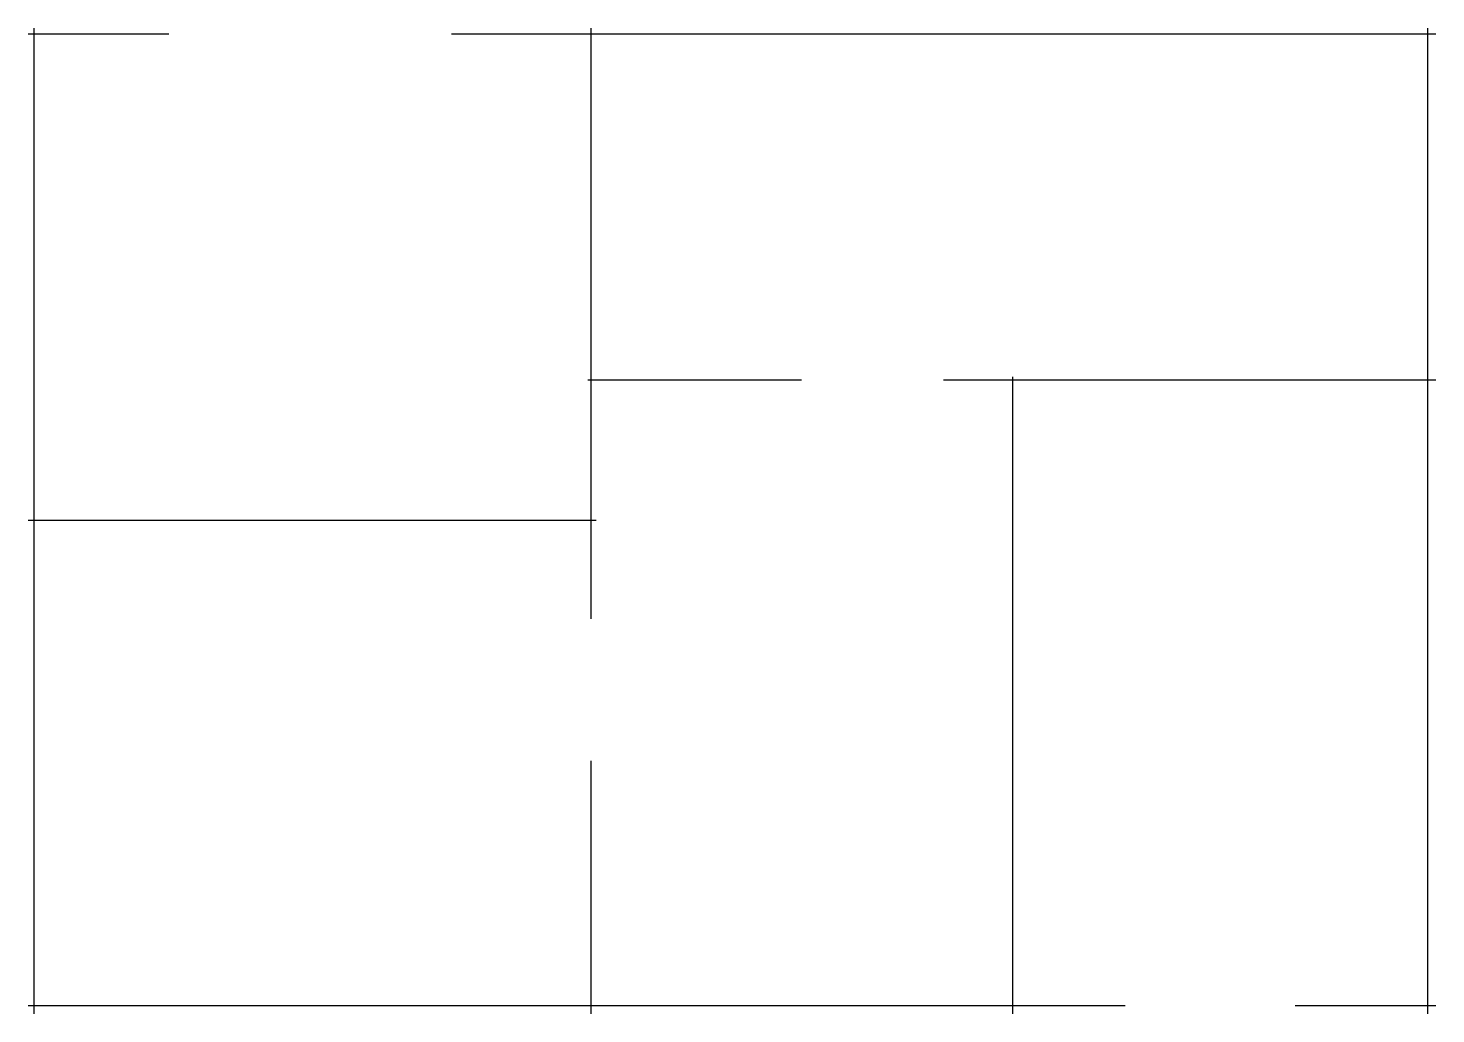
# Model space of a CAD drawing. Header units: metres. Extents: x 1020 to 11030, y 970 to 7980.
import ezdxf

# ---------------------------------------------------------------- set-up
doc = ezdxf.new("R2010")
doc.units = ezdxf.units.M
doc.layers.add('WALL', color=7, linetype='Continuous')

msp = doc.modelspace()

# ---------------------------------------------------------------- linework, layer by layer
at = {"layer": 'WALL'}
for p, q in [((1020, 7940), (2020, 7940)), ((1060, 7980), (1060, 970)), ((4030, 7940), (11030, 7940)), ((5020, 7980), (5020, 3780)), ((10970, 7980), (10970, 970)), ((5000, 5480), (6520, 5480)), ((7530, 5480), (11030, 5480)), ((8020, 5500), (8020, 970)), ((1020, 4480), (5060, 4480)), ((5020, 2770), (5020, 970)), ((1020, 1030), (8820, 1030)), ((10030, 1030), (11030, 1030))]:
    msp.add_line(p, q, dxfattribs=at)

doc.saveas('drawing.dxf')
